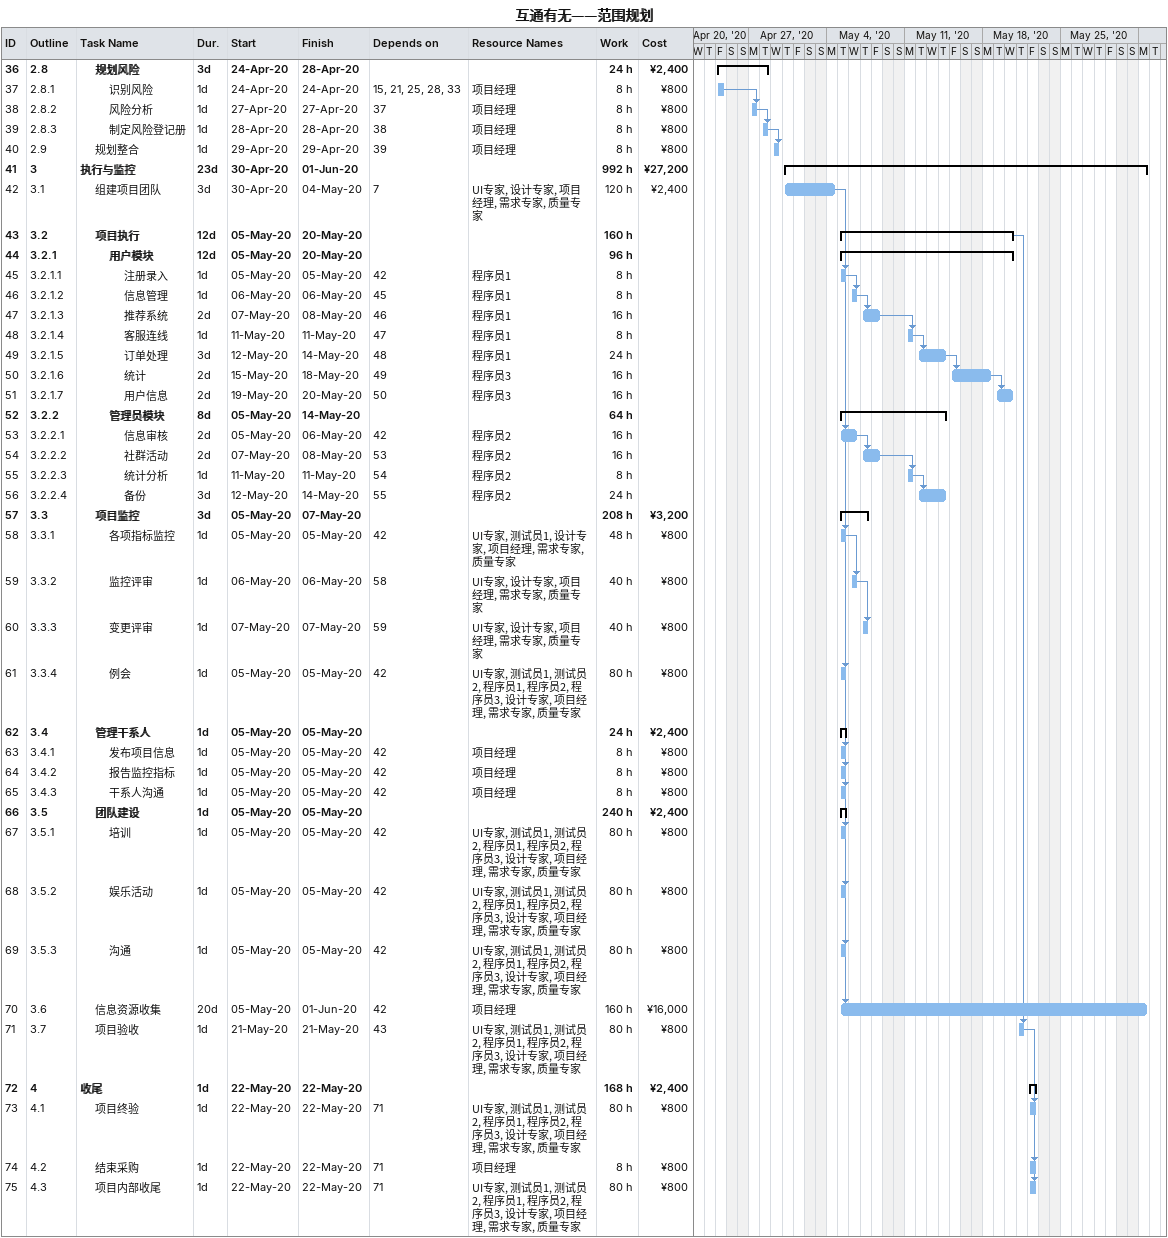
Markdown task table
互通有无——范围规划

| ID | WBS | Task | Duration | Start | Finish | Predecessors | Resources | Work (h) | Cost (¥) |
|---|---|---|---|---|---|---|---|---|---|
| 36 | 2.8 | **规划风险** | 3d | 2020-04-24 | 2020-04-28 |  |  | 24 | 2400 |
| 37 | 2.8.1 | 识别风险 | 1d | 2020-04-24 | 2020-04-24 | 15, 21, 25, 28, 33 | 项目经理 | 8 | 800 |
| 38 | 2.8.2 | 风险分析 | 1d | 2020-04-27 | 2020-04-27 | 37 | 项目经理 | 8 | 800 |
| 39 | 2.8.3 | 制定风险登记册 | 1d | 2020-04-28 | 2020-04-28 | 38 | 项目经理 | 8 | 800 |
| 40 | 2.9 | 规划整合 | 1d | 2020-04-29 | 2020-04-29 | 39 | 项目经理 | 8 | 800 |
| 41 | 3 | **执行与监控** | 23d | 2020-04-30 | 2020-06-01 |  |  | 992 | 27200 |
| 42 | 3.1 | 组建项目团队 | 3d | 2020-04-30 | 2020-05-04 | 7 | UI专家, 设计专家, 项目经理, 需求专家, 质量专家 | 120 | 2400 |
| 43 | 3.2 | **项目执行** | 12d | 2020-05-05 | 2020-05-20 |  |  | 160 |  |
| 44 | 3.2.1 | **用户模块** | 12d | 2020-05-05 | 2020-05-20 |  |  | 96 |  |
| 45 | 3.2.1.1 | 注册录入 | 1d | 2020-05-05 | 2020-05-05 | 42 | 程序员1 | 8 |  |
| 46 | 3.2.1.2 | 信息管理 | 1d | 2020-05-06 | 2020-05-06 | 45 | 程序员1 | 8 |  |
| 47 | 3.2.1.3 | 推荐系统 | 2d | 2020-05-07 | 2020-05-08 | 46 | 程序员1 | 16 |  |
| 48 | 3.2.1.4 | 客服连线 | 1d | 2020-05-11 | 2020-05-11 | 47 | 程序员1 | 8 |  |
| 49 | 3.2.1.5 | 订单处理 | 3d | 2020-05-12 | 2020-05-14 | 48 | 程序员1 | 24 |  |
| 50 | 3.2.1.6 | 统计 | 2d | 2020-05-15 | 2020-05-18 | 49 | 程序员3 | 16 |  |
| 51 | 3.2.1.7 | 用户信息 | 2d | 2020-05-19 | 2020-05-20 | 50 | 程序员3 | 16 |  |
| 52 | 3.2.2 | **管理员模块** | 8d | 2020-05-05 | 2020-05-14 |  |  | 64 |  |
| 53 | 3.2.2.1 | 信息审核 | 2d | 2020-05-05 | 2020-05-06 | 42 | 程序员2 | 16 |  |
| 54 | 3.2.2.2 | 社群活动 | 2d | 2020-05-07 | 2020-05-08 | 53 | 程序员2 | 16 |  |
| 55 | 3.2.2.3 | 统计分析 | 1d | 2020-05-11 | 2020-05-11 | 54 | 程序员2 | 8 |  |
| 56 | 3.2.2.4 | 备份 | 3d | 2020-05-12 | 2020-05-14 | 55 | 程序员2 | 24 |  |
| 57 | 3.3 | **项目监控** | 3d | 2020-05-05 | 2020-05-07 |  |  | 208 | 3200 |
| 58 | 3.3.1 | 各项指标监控 | 1d | 2020-05-05 | 2020-05-05 | 42 | UI专家, 测试员1, 设计专家, 项目经理, 需求专家, 质量专家 | 48 | 800 |
| 59 | 3.3.2 | 监控评审 | 1d | 2020-05-06 | 2020-05-06 | 58 | UI专家, 设计专家, 项目经理, 需求专家, 质量专家 | 40 | 800 |
| 60 | 3.3.3 | 变更评审 | 1d | 2020-05-07 | 2020-05-07 | 59 | UI专家, 设计专家, 项目经理, 需求专家, 质量专家 | 40 | 800 |
| 61 | 3.3.4 | 例会 | 1d | 2020-05-05 | 2020-05-05 | 42 | UI专家, 测试员1, 测试员2, 程序员1, 程序员2, 程序员3, 设计专家, 项目经理, 需求专家, 质量专家 | 80 | 800 |
| 62 | 3.4 | **管理干系人** | 1d | 2020-05-05 | 2020-05-05 |  |  | 24 | 2400 |
| 63 | 3.4.1 | 发布项目信息 | 1d | 2020-05-05 | 2020-05-05 | 42 | 项目经理 | 8 | 800 |
| 64 | 3.4.2 | 报告监控指标 | 1d | 2020-05-05 | 2020-05-05 | 42 | 项目经理 | 8 | 800 |
| 65 | 3.4.3 | 干系人沟通 | 1d | 2020-05-05 | 2020-05-05 | 42 | 项目经理 | 8 | 800 |
| 66 | 3.5 | **团队建设** | 1d | 2020-05-05 | 2020-05-05 |  |  | 240 | 2400 |
| 67 | 3.5.1 | 培训 | 1d | 2020-05-05 | 2020-05-05 | 42 | UI专家, 测试员1, 测试员2, 程序员1, 程序员2, 程序员3, 设计专家, 项目经理, 需求专家, 质量专家 | 80 | 800 |
| 68 | 3.5.2 | 娱乐活动 | 1d | 2020-05-05 | 2020-05-05 | 42 | UI专家, 测试员1, 测试员2, 程序员1, 程序员2, 程序员3, 设计专家, 项目经理, 需求专家, 质量专家 | 80 | 800 |
| 69 | 3.5.3 | 沟通 | 1d | 2020-05-05 | 2020-05-05 | 42 | UI专家, 测试员1, 测试员2, 程序员1, 程序员2, 程序员3, 设计专家, 项目经理, 需求专家, 质量专家 | 80 | 800 |
| 70 | 3.6 | 信息资源收集 | 20d | 2020-05-05 | 2020-06-01 | 42 | 项目经理 | 160 | 16000 |
| 71 | 3.7 | 项目验收 | 1d | 2020-05-21 | 2020-05-21 | 43 | UI专家, 测试员1, 测试员2, 程序员1, 程序员2, 程序员3, 设计专家, 项目经理, 需求专家, 质量专家 | 80 | 800 |
| 72 | 4 | **收尾** | 1d | 2020-05-22 | 2020-05-22 |  |  | 168 | 2400 |
| 73 | 4.1 | 项目终验 | 1d | 2020-05-22 | 2020-05-22 | 71 | UI专家, 测试员1, 测试员2, 程序员1, 程序员2, 程序员3, 设计专家, 项目经理, 需求专家, 质量专家 | 80 | 800 |
| 74 | 4.2 | 结束采购 | 1d | 2020-05-22 | 2020-05-22 | 71 | 项目经理 | 8 | 800 |
| 75 | 4.3 | 项目内部收尾 | 1d | 2020-05-22 | 2020-05-22 | 71 | UI专家, 测试员1, 测试员2, 程序员1, 程序员2, 程序员3, 设计专家, 项目经理, 需求专家, 质量专家 | 80 | 800 |
